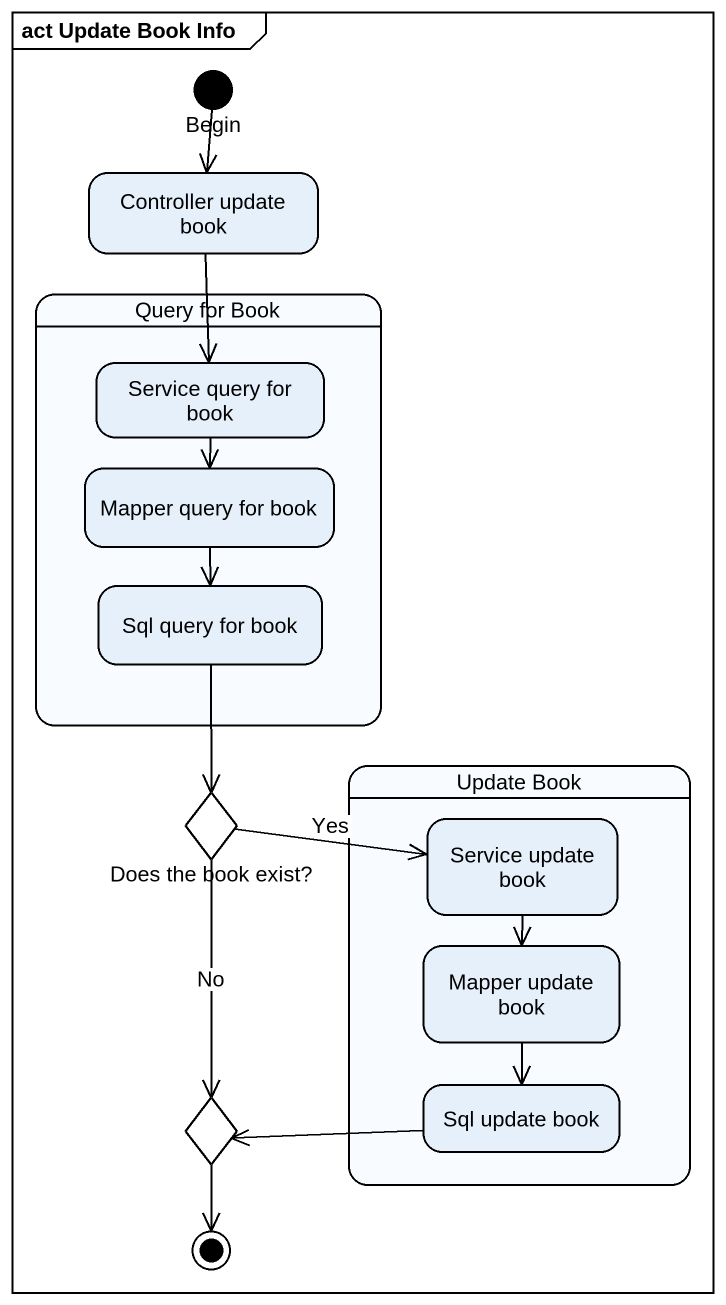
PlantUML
@startuml
mainframe act Update Book Info
hide empty description
state Begin <<start>>
state "Controller update book" as Controller_update_book
state "Query for Book" as Query_for_Book {
  state "Service query for book" as Service_query_for_book
  state "Mapper query for book" as Mapper_query_for_book
  state "Sql query for book" as Sql_query_for_book
}
state "Does the book exist?" as Does_the_book_exist <<choice>>
state "Update Book" as Update_Book {
  state "Service update book" as Service_update_book
  state "Mapper update book" as Mapper_update_book
  state "Sql update book" as Sql_update_book
}
state choice1 <<choice>>
Begin --> Controller_update_book
Controller_update_book --> Service_query_for_book
Service_query_for_book --> Mapper_query_for_book
Mapper_query_for_book --> Sql_query_for_book
Sql_query_for_book --> Does_the_book_exist
Does_the_book_exist -right-> Service_update_book : Yes
Does_the_book_exist --> choice1 : No
Service_update_book --> Mapper_update_book
Mapper_update_book --> Sql_update_book
Sql_update_book -left-> choice1
choice1 --> [*]
@enduml
